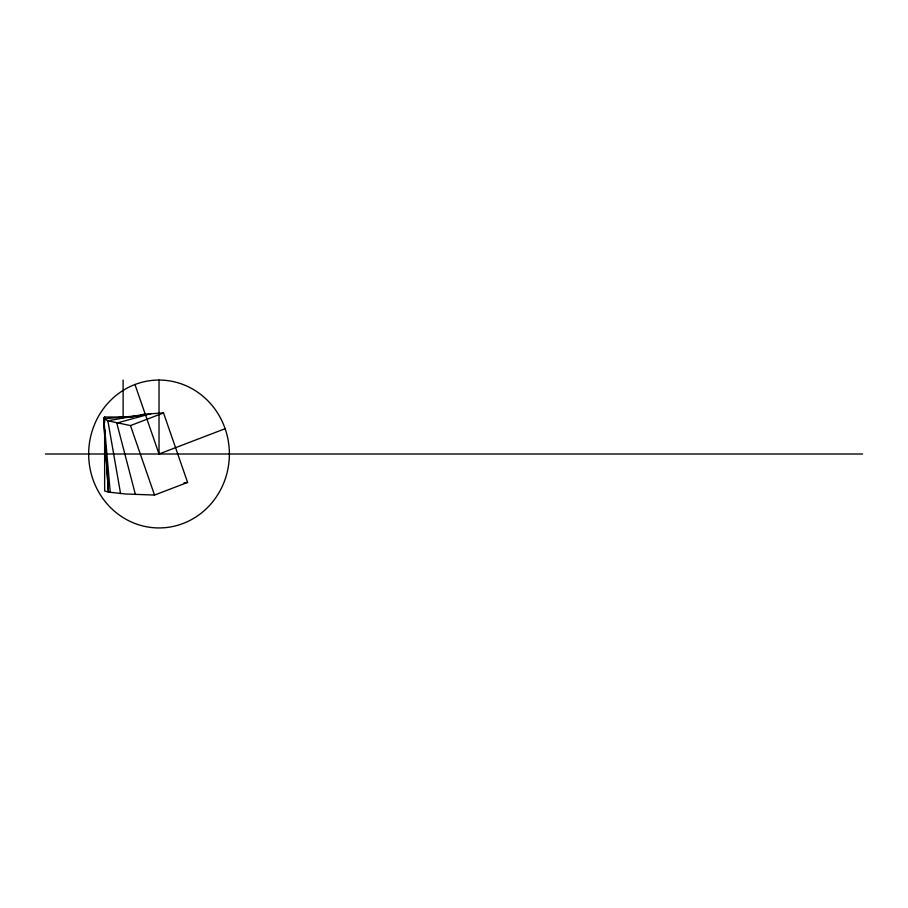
<?xml version="1.0" encoding="UTF-8"?>
<svg xmlns="http://www.w3.org/2000/svg" width="908" height="908" viewBox="0 0 908 908"><rect width="100%" height="100%" fill="white"/><g stroke="black" fill="none" stroke-linecap="round" stroke-linejoin="round"><path stroke-width="1.36" d="M103.58 418.316L107.882 420.801L145.359 414.127L163.519 412.936L187.593 482.42L154.53 495.064L125.622 493.986L108.404 492.102L103.58 417.975L104.636 417.022L133.397 417.022M143.85 414.377L141.115 415.16L140.479 416.159M120.571 493.623L107.882 420.801L130.468 425.58L163.519 412.936M134.963 384.515L159.025 454L225.139 428.712A73.945 70.359 90 0 0 134.963 384.515A73.945 70.359 -90 0 0 92.911 479.288A73.945 70.359 -90 0 0 183.087 523.485A73.945 70.359 -90 0 0 225.139 428.712M151.523 413.503L116.792 423.071L135.405 494.497M184.018 482.908L187.593 482.42M140.547 415.558L103.83 418.781L110.254 492.442M45.4 454L862.6 454M130.468 425.58L154.53 495.064M103.626 417.873L108.404 492.102L104.636 490.978L104.636 429.586M159.025 380.055L159.025 454M123.125 380.055L123.125 417.725M104.636 417.022L104.636 422.606"/></g></svg>
